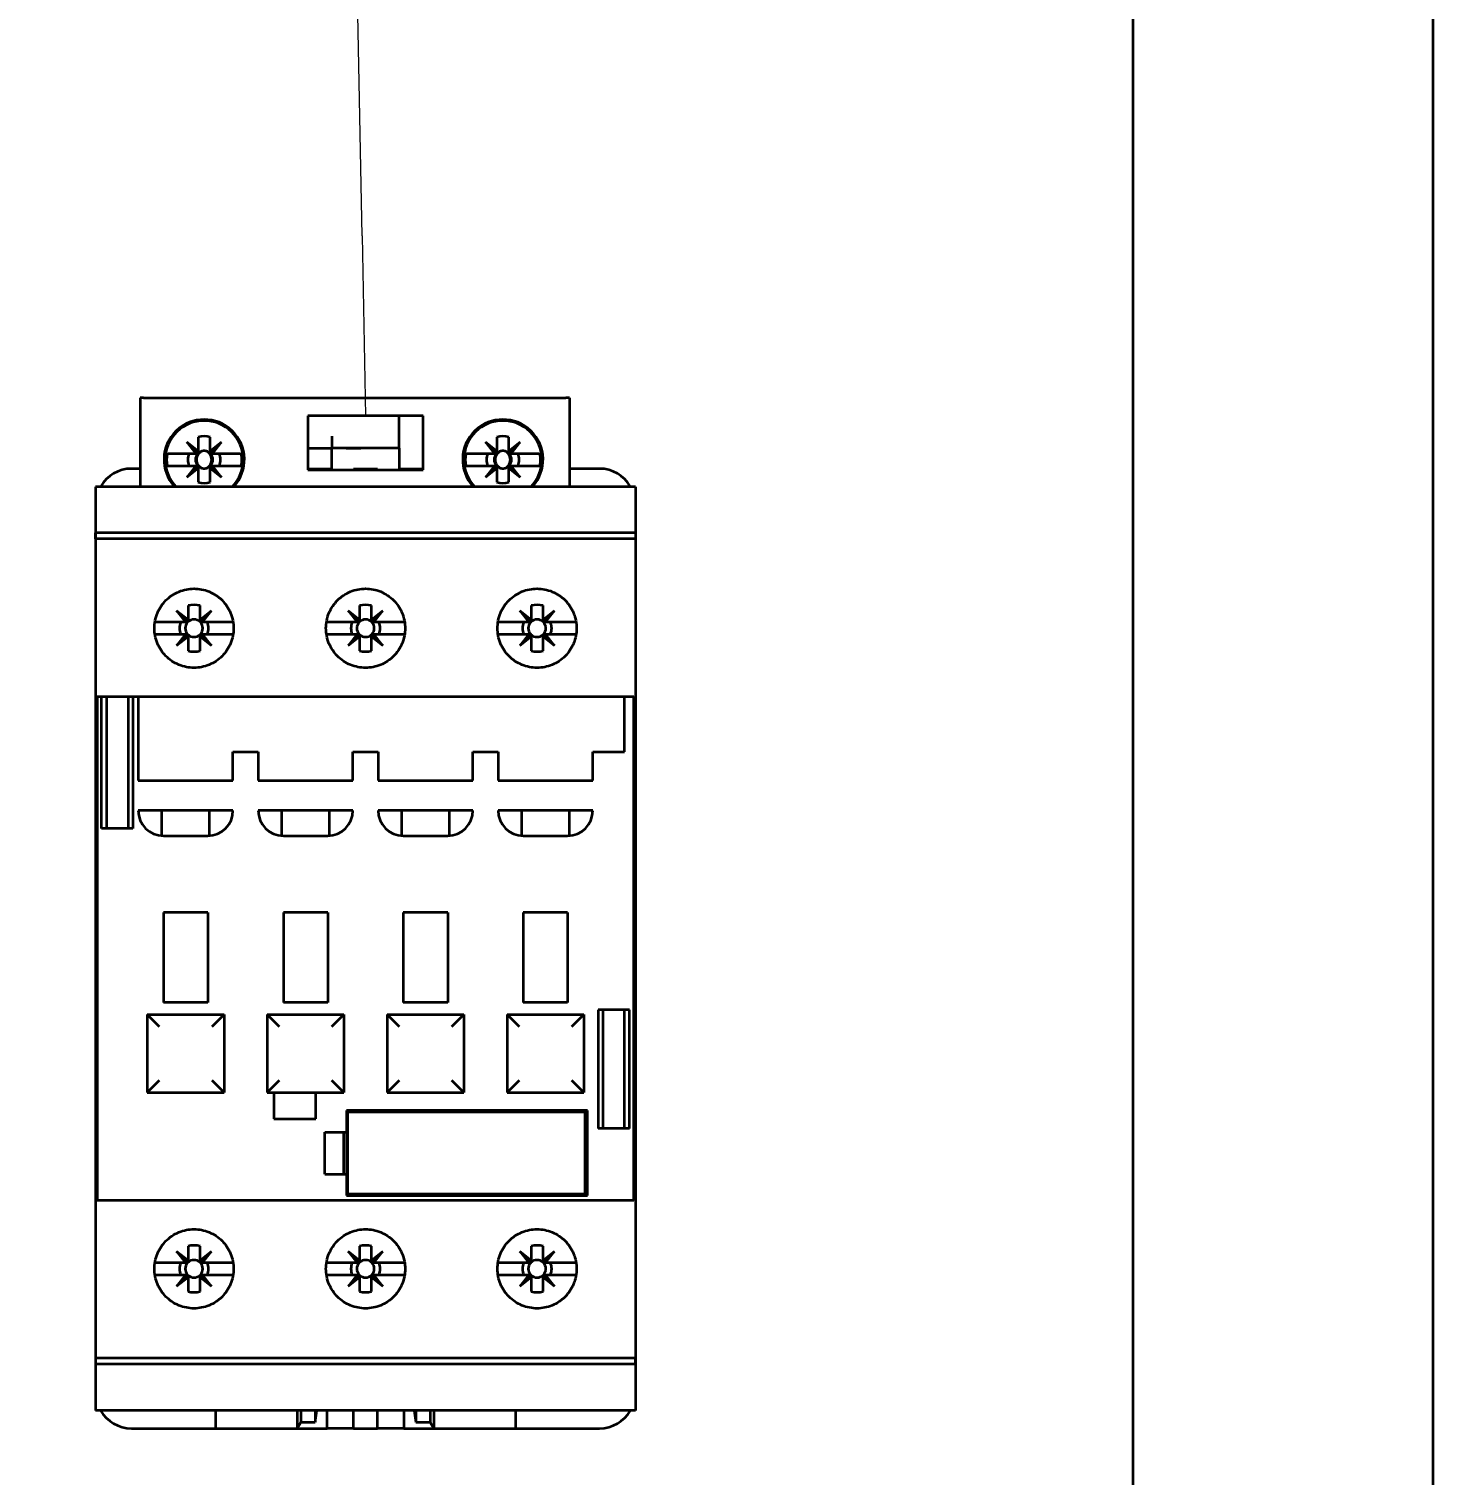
# Model space of a CAD drawing. Header units: millimetres. Extents: x 184 to 2238, y 135 to 1711.
# Drawn here: x 2120.6 to 2237.7, y 859.1 to 979.7 of the extents above; entities that cross this region are included whole.
import ezdxf

# ---------------------------------------------------------------- set-up
doc = ezdxf.new("R2010")
doc.units = ezdxf.units.MM
doc.header["$LTSCALE"] = 6
doc.layers.add('Видимый контур (ГОСТ)', color=7, linetype='Continuous', lineweight=35)
doc.layers.add('Обозначение (ГОСТ)', color=7, linetype='Continuous', lineweight=18)
doc.styles.add('Увеличенный текст (ГОСТ)', font='GOST_Common Italic.ttf')

# ---------------------------------------------------------------- blocks, each defined once
blk = doc.blocks.new('Номера позиций9')
at = {"layer": 'Обозначение (ГОСТ)'}
for q in [(358.091, 150.243), (358.292, 139.746)]:
    blk.add_line((358.244, 142.246), q, dxfattribs=at)
at = {"layer": 'Обозначение (ГОСТ)', "insert": (357.995, 155.243), "char_height": 4, "attachment_point": 5, "style": 'Увеличенный текст (ГОСТ)'}
blk.add_mtext('4KM', dxfattribs=at)

msp = doc.modelspace()

# ---------------------------------------------------------------- linework, layer by layer
at = {"layer": 'Видимый контур (ГОСТ)'}
for p, q in [((2212.695, 800.921), (2212.695, 1280.921)), ((2237.695, 800.921), (2237.695, 1280.921)), ((2130.192, 948.921), (2129.892, 948.921)), ((2129.892, 948.921), (2129.892, 941.521)), ((2130.192, 948.921), (2165.392, 948.921)), ((2165.692, 948.921), (2165.392, 948.921)), ((2165.692, 948.921), (2165.692, 941.521)), ((2143.892, 947.421), (2143.892, 942.921)), ((2153.492, 947.421), (2143.892, 947.421)), ((2151.492, 945.721), (2151.492, 947.421)), ((2153.492, 942.921), (2153.492, 947.421)), ((2134.742, 944.467), (2133.792, 945.221)), ((2134.742, 944.271), (2133.792, 945.221)), ((2133.792, 945.221), (2134.546, 944.271)), ((2134.742, 945.655), (2134.742, 944.467)), ((2135.742, 944.467), (2135.742, 945.655)), ((2135.742, 944.271), (2136.692, 945.221)), ((2136.692, 945.221), (2135.742, 944.467)), ((2135.939, 944.271), (2136.692, 945.221)), ((2145.892, 945.721), (2145.892, 944.721)), ((2151.492, 944.721), (2151.492, 945.721)), ((2159.642, 944.467), (2158.692, 945.221)), ((2159.642, 944.271), (2158.692, 945.221)), ((2158.692, 945.221), (2159.446, 944.271)), ((2159.642, 945.655), (2159.642, 944.467)), ((2160.642, 944.467), (2160.642, 945.655)), ((2160.642, 944.271), (2161.592, 945.221)), ((2161.592, 945.221), (2160.642, 944.467)), ((2160.839, 944.271), (2161.592, 945.221)), ((2132.439, 944.271), (2132.236, 944.271)), ((2134.546, 944.271), (2132.439, 944.271)), ((2134.742, 944.271), (2134.546, 944.271)), ((2134.742, 944.467), (2134.742, 944.271)), ((2135.742, 944.271), (2135.742, 944.467)), ((2135.939, 944.271), (2135.742, 944.271)), ((2138.046, 944.271), (2135.939, 944.271)), ((2138.248, 944.271), (2138.046, 944.271)), ((2143.892, 944.721), (2145.892, 944.721)), ((2145.892, 942.921), (2145.892, 944.721)), ((2151.492, 944.721), (2145.892, 944.721)), ((2151.492, 944.721), (2151.492, 942.921)), ((2157.339, 944.271), (2157.136, 944.271)), ((2159.446, 944.271), (2157.339, 944.271)), ((2159.642, 944.271), (2159.446, 944.271)), ((2159.642, 944.467), (2159.642, 944.271)), ((2160.642, 944.271), (2160.642, 944.467)), ((2160.839, 944.271), (2160.642, 944.271)), ((2162.946, 944.271), (2160.839, 944.271)), ((2163.148, 944.271), (2162.946, 944.271)), ((2129.892, 943.021), (2129.195, 943.021)), ((2132.236, 943.271), (2132.439, 943.271)), ((2132.439, 943.271), (2134.546, 943.271)), ((2134.742, 943.271), (2133.792, 942.321)), ((2134.546, 943.271), (2133.792, 942.321)), ((2133.792, 942.321), (2134.742, 943.074)), ((2134.546, 943.271), (2134.742, 943.271)), ((2134.742, 943.271), (2134.742, 943.074)), ((2134.742, 943.074), (2134.742, 941.886)), ((2135.742, 943.271), (2136.692, 942.321)), ((2135.742, 943.074), (2135.742, 943.271)), ((2135.742, 943.271), (2135.939, 943.271)), ((2135.742, 943.074), (2136.692, 942.321)), ((2135.742, 941.886), (2135.742, 943.074)), ((2136.692, 942.321), (2135.939, 943.271)), ((2135.939, 943.271), (2138.046, 943.271)), ((2138.046, 943.271), (2138.248, 943.271)), ((2143.892, 943.021), (2145.495, 943.021)), ((2143.892, 942.921), (2153.492, 942.921)), ((2145.495, 942.921), (2145.495, 943.021)), ((2145.495, 943.021), (2145.892, 943.021)), ((2147.695, 942.921), (2147.695, 943.021)), ((2147.695, 943.021), (2149.695, 943.021)), ((2149.695, 942.921), (2149.695, 943.021)), ((2151.492, 943.021), (2151.895, 943.021)), ((2151.895, 943.021), (2153.492, 943.021)), ((2151.895, 943.021), (2151.895, 942.921)), ((2157.136, 943.271), (2157.339, 943.271)), ((2157.339, 943.271), (2159.446, 943.271)), ((2159.642, 943.271), (2158.692, 942.321)), ((2159.446, 943.271), (2158.692, 942.321)), ((2158.692, 942.321), (2159.642, 943.074)), ((2159.446, 943.271), (2159.642, 943.271)), ((2159.642, 943.271), (2159.642, 943.074)), ((2159.642, 943.074), (2159.642, 941.886)), ((2160.642, 943.271), (2161.592, 942.321)), ((2160.642, 943.074), (2160.642, 943.271)), ((2160.642, 943.271), (2160.839, 943.271)), ((2160.642, 943.074), (2161.592, 942.321)), ((2160.642, 941.886), (2160.642, 943.074)), ((2161.592, 942.321), (2160.839, 943.271)), ((2160.839, 943.271), (2162.946, 943.271)), ((2162.946, 943.271), (2163.148, 943.271)), ((2168.195, 943.021), (2165.692, 943.021)), ((2126.427, 941.521), (2126.195, 941.521)), ((2126.195, 941.521), (2126.195, 864.521)), ((2170.964, 941.521), (2126.427, 941.521)), ((2171.195, 941.521), (2170.964, 941.521)), ((2171.195, 941.521), (2171.195, 864.521)), ((2126.427, 937.671), (2126.195, 937.671)), ((2126.195, 937.171), (2126.195, 937.671)), ((2126.427, 937.171), (2126.195, 937.171)), ((2170.964, 937.671), (2126.427, 937.671)), ((2170.964, 937.171), (2126.427, 937.171)), ((2171.195, 937.671), (2170.964, 937.671)), ((2171.195, 937.171), (2170.964, 937.171)), ((2171.195, 937.671), (2171.195, 937.171)), ((2133.895, 930.417), (2132.945, 931.171)), ((2133.895, 930.221), (2132.945, 931.171)), ((2132.945, 931.171), (2133.699, 930.221)), ((2133.895, 931.605), (2133.895, 930.417)), ((2134.895, 930.417), (2134.895, 931.605)), ((2134.895, 930.221), (2135.845, 931.171)), ((2135.845, 931.171), (2134.895, 930.417)), ((2135.092, 930.221), (2135.845, 931.171)), ((2148.195, 930.417), (2147.245, 931.171)), ((2148.195, 930.221), (2147.245, 931.171)), ((2147.245, 931.171), (2147.999, 930.221)), ((2148.195, 931.605), (2148.195, 930.417)), ((2149.195, 930.417), (2149.195, 931.605)), ((2149.195, 930.221), (2150.145, 931.171)), ((2150.145, 931.171), (2149.195, 930.417)), ((2149.392, 930.221), (2150.145, 931.171)), ((2162.495, 930.417), (2161.545, 931.171)), ((2162.495, 930.221), (2161.545, 931.171)), ((2161.545, 931.171), (2162.299, 930.221)), ((2162.495, 931.605), (2162.495, 930.417)), ((2163.495, 930.417), (2163.495, 931.605)), ((2163.495, 930.221), (2164.445, 931.171)), ((2164.445, 931.171), (2163.495, 930.417)), ((2163.692, 930.221), (2164.445, 931.171)), ((2131.133, 930.221), (2131.217, 930.221)), ((2131.52, 930.221), (2131.217, 930.221)), ((2133.699, 930.221), (2131.52, 930.221)), ((2133.895, 930.221), (2133.699, 930.221)), ((2133.895, 930.417), (2133.895, 930.221)), ((2134.895, 930.221), (2134.895, 930.417)), ((2135.092, 930.221), (2134.895, 930.221)), ((2137.271, 930.221), (2135.092, 930.221)), ((2137.574, 930.221), (2137.271, 930.221)), ((2137.574, 930.221), (2137.657, 930.221)), ((2145.433, 930.221), (2145.517, 930.221)), ((2145.82, 930.221), (2145.517, 930.221)), ((2147.999, 930.221), (2145.82, 930.221)), ((2148.195, 930.221), (2147.999, 930.221)), ((2148.195, 930.417), (2148.195, 930.221)), ((2149.195, 930.221), (2149.195, 930.417)), ((2149.392, 930.221), (2149.195, 930.221)), ((2151.571, 930.221), (2149.392, 930.221)), ((2151.874, 930.221), (2151.571, 930.221)), ((2151.874, 930.221), (2151.957, 930.221)), ((2159.733, 930.221), (2159.817, 930.221)), ((2160.12, 930.221), (2159.817, 930.221)), ((2162.299, 930.221), (2160.12, 930.221)), ((2162.495, 930.221), (2162.299, 930.221)), ((2162.495, 930.417), (2162.495, 930.221)), ((2163.495, 930.221), (2163.495, 930.417)), ((2163.692, 930.221), (2163.495, 930.221)), ((2165.871, 930.221), (2163.692, 930.221)), ((2166.174, 930.221), (2165.871, 930.221)), ((2166.174, 930.221), (2166.257, 930.221)), ((2131.217, 929.221), (2131.133, 929.221)), ((2131.217, 929.221), (2131.52, 929.221)), ((2131.52, 929.221), (2133.699, 929.221)), ((2133.895, 929.221), (2132.945, 928.271)), ((2133.699, 929.221), (2132.945, 928.271)), ((2132.945, 928.271), (2133.895, 929.024)), ((2133.699, 929.221), (2133.895, 929.221)), ((2133.895, 929.221), (2133.895, 929.024)), ((2133.895, 929.024), (2133.895, 927.836)), ((2134.895, 929.221), (2135.092, 929.221)), ((2134.895, 929.024), (2134.895, 929.221)), ((2134.895, 929.221), (2135.845, 928.271)), ((2134.895, 927.836), (2134.895, 929.024)), ((2134.895, 929.024), (2135.845, 928.271)), ((2135.092, 929.221), (2137.271, 929.221)), ((2135.845, 928.271), (2135.092, 929.221)), ((2137.271, 929.221), (2137.574, 929.221)), ((2137.657, 929.221), (2137.574, 929.221)), ((2145.517, 929.221), (2145.433, 929.221)), ((2145.517, 929.221), (2145.82, 929.221)), ((2145.82, 929.221), (2147.999, 929.221)), ((2148.195, 929.221), (2147.245, 928.271)), ((2147.999, 929.221), (2147.245, 928.271)), ((2147.245, 928.271), (2148.195, 929.024)), ((2147.999, 929.221), (2148.195, 929.221)), ((2148.195, 929.221), (2148.195, 929.024)), ((2148.195, 929.024), (2148.195, 927.836)), ((2149.195, 929.221), (2149.392, 929.221)), ((2149.195, 929.024), (2149.195, 929.221)), ((2149.195, 929.221), (2150.145, 928.271)), ((2149.195, 927.836), (2149.195, 929.024)), ((2149.195, 929.024), (2150.145, 928.271)), ((2149.392, 929.221), (2151.571, 929.221)), ((2150.145, 928.271), (2149.392, 929.221)), ((2151.571, 929.221), (2151.874, 929.221)), ((2151.957, 929.221), (2151.874, 929.221)), ((2159.817, 929.221), (2159.733, 929.221)), ((2159.817, 929.221), (2160.12, 929.221)), ((2160.12, 929.221), (2162.299, 929.221)), ((2162.495, 929.221), (2161.545, 928.271)), ((2162.299, 929.221), (2161.545, 928.271)), ((2161.545, 928.271), (2162.495, 929.024)), ((2162.299, 929.221), (2162.495, 929.221)), ((2162.495, 929.221), (2162.495, 929.024)), ((2162.495, 929.024), (2162.495, 927.836)), ((2163.495, 929.221), (2163.692, 929.221)), ((2163.495, 929.024), (2163.495, 929.221)), ((2163.495, 929.221), (2164.445, 928.271)), ((2163.495, 927.836), (2163.495, 929.024)), ((2163.495, 929.024), (2164.445, 928.271)), ((2163.692, 929.221), (2165.871, 929.221)), ((2164.445, 928.271), (2163.692, 929.221)), ((2165.871, 929.221), (2166.174, 929.221)), ((2166.257, 929.221), (2166.174, 929.221)), ((2126.316, 924.021), (2126.427, 924.021)), ((2126.316, 924.021), (2126.316, 882.021)), ((2126.427, 924.021), (2170.964, 924.021)), ((2126.695, 913.021), (2126.695, 924.021)), ((2127.095, 924.021), (2127.095, 913.021)), ((2128.895, 924.021), (2128.895, 913.021)), ((2129.296, 924.021), (2129.296, 913.021)), ((2129.745, 924.021), (2129.745, 917.021)), ((2170.295, 919.421), (2170.295, 924.021)), ((2170.964, 924.021), (2171.074, 924.021)), ((2171.074, 882.021), (2171.074, 924.021)), ((2137.645, 919.421), (2139.745, 919.421)), ((2137.645, 917.021), (2137.645, 919.421)), ((2139.745, 919.421), (2139.745, 917.021)), ((2147.645, 919.421), (2149.745, 919.421)), ((2147.645, 917.021), (2147.645, 919.421)), ((2149.745, 919.421), (2149.745, 917.021)), ((2157.645, 919.421), (2159.745, 919.421)), ((2157.645, 917.021), (2157.645, 919.421)), ((2159.745, 919.421), (2159.745, 917.021)), ((2167.645, 919.421), (2170.295, 919.421)), ((2167.645, 917.021), (2167.645, 919.421)), ((2129.745, 917.021), (2137.645, 917.021)), ((2139.745, 917.021), (2147.645, 917.021)), ((2149.745, 917.021), (2157.645, 917.021)), ((2159.745, 917.021), (2167.645, 917.021)), ((2137.645, 914.521), (2129.745, 914.521)), ((2131.695, 914.521), (2131.695, 912.426)), ((2135.695, 912.426), (2135.695, 914.521)), ((2147.645, 914.521), (2139.745, 914.521)), ((2141.695, 914.521), (2141.695, 912.426)), ((2145.695, 912.426), (2145.695, 914.521)), ((2157.645, 914.521), (2149.745, 914.521)), ((2151.695, 914.521), (2151.695, 912.426)), ((2155.695, 912.426), (2155.695, 914.521)), ((2167.645, 914.521), (2159.745, 914.521)), ((2161.695, 914.521), (2161.695, 912.426)), ((2165.695, 912.426), (2165.695, 914.521)), ((2129.296, 913.021), (2126.695, 913.021)), ((2131.845, 912.421), (2135.545, 912.421)), ((2141.845, 912.421), (2145.545, 912.421)), ((2151.845, 912.421), (2155.545, 912.421)), ((2161.845, 912.421), (2165.545, 912.421)), ((2135.545, 906.021), (2131.845, 906.021)), ((2131.845, 906.021), (2131.845, 898.521)), ((2135.545, 906.021), (2135.545, 898.521)), ((2145.545, 906.021), (2141.845, 906.021)), ((2141.845, 906.021), (2141.845, 898.521)), ((2145.545, 906.021), (2145.545, 898.521)), ((2155.545, 906.021), (2151.845, 906.021)), ((2151.845, 906.021), (2151.845, 898.521)), ((2155.545, 906.021), (2155.545, 898.521)), ((2165.545, 906.021), (2161.845, 906.021)), ((2161.845, 906.021), (2161.845, 898.521)), ((2165.545, 906.021), (2165.545, 898.521)), ((2135.545, 898.521), (2131.845, 898.521)), ((2145.545, 898.521), (2141.845, 898.521)), ((2155.545, 898.521), (2151.845, 898.521)), ((2165.545, 898.521), (2161.845, 898.521)), ((2130.495, 897.521), (2136.895, 897.521)), ((2130.495, 897.521), (2131.495, 896.521)), ((2130.495, 897.521), (2130.495, 891.021)), ((2135.895, 896.521), (2136.895, 897.521)), ((2136.895, 897.521), (2136.895, 891.021)), ((2140.495, 897.521), (2141.495, 896.521)), ((2140.495, 897.521), (2140.495, 891.021)), ((2140.495, 897.521), (2146.895, 897.521)), ((2145.895, 896.521), (2146.895, 897.521)), ((2146.895, 897.521), (2146.895, 891.021)), ((2150.495, 897.521), (2151.495, 896.521)), ((2150.495, 897.521), (2150.495, 891.021)), ((2150.495, 897.521), (2156.895, 897.521)), ((2155.895, 896.521), (2156.895, 897.521)), ((2156.895, 897.521), (2156.895, 891.021)), ((2160.495, 897.521), (2161.495, 896.521)), ((2160.495, 897.521), (2160.495, 891.021)), ((2160.495, 897.521), (2166.895, 897.521)), ((2165.895, 896.521), (2166.895, 897.521)), ((2166.895, 897.521), (2166.895, 891.021)), ((2168.095, 897.921), (2168.095, 888.021)), ((2170.696, 897.921), (2168.095, 897.921)), ((2168.495, 888.021), (2168.495, 897.921)), ((2170.295, 888.021), (2170.295, 897.921)), ((2170.696, 888.021), (2170.696, 897.921)), ((2131.495, 892.021), (2130.495, 891.021)), ((2130.495, 891.021), (2136.895, 891.021)), ((2136.895, 891.021), (2135.895, 892.021)), ((2141.495, 892.021), (2140.495, 891.021)), ((2140.495, 891.021), (2146.895, 891.021)), ((2141.045, 891.021), (2141.045, 888.821)), ((2144.545, 888.821), (2144.545, 891.021)), ((2146.895, 891.021), (2145.895, 892.021)), ((2151.495, 892.021), (2150.495, 891.021)), ((2150.495, 891.021), (2156.895, 891.021)), ((2156.895, 891.021), (2155.895, 892.021)), ((2161.495, 892.021), (2160.495, 891.021)), ((2160.495, 891.021), (2166.895, 891.021)), ((2166.895, 891.021), (2165.895, 892.021)), ((2141.045, 888.821), (2144.545, 888.821)), ((2147.095, 889.521), (2147.095, 887.721)), ((2167.195, 889.521), (2147.095, 889.521)), ((2147.145, 889.421), (2147.095, 889.371)), ((2147.195, 889.471), (2147.145, 889.421)), ((2147.195, 889.371), (2147.145, 889.421)), ((2166.995, 889.471), (2147.195, 889.471)), ((2166.995, 889.371), (2147.195, 889.371)), ((2147.195, 889.371), (2147.195, 882.571)), ((2167.045, 889.421), (2166.995, 889.471)), ((2166.995, 889.371), (2167.045, 889.421)), ((2166.995, 882.571), (2166.995, 889.371)), ((2167.095, 889.371), (2167.045, 889.421)), ((2167.095, 882.571), (2167.095, 889.371)), ((2167.195, 882.421), (2167.195, 889.521)), ((2145.295, 884.221), (2145.295, 887.721)), ((2145.295, 887.721), (2147.095, 887.721)), ((2146.895, 884.221), (2146.895, 887.721)), ((2147.095, 887.721), (2147.095, 884.221)), ((2170.696, 888.021), (2168.095, 888.021)), ((2145.295, 884.221), (2147.095, 884.221)), ((2147.095, 884.221), (2147.095, 882.421)), ((2147.095, 882.571), (2147.145, 882.521)), ((2147.195, 882.571), (2147.145, 882.521)), ((2147.145, 882.521), (2147.195, 882.471)), ((2147.195, 882.571), (2166.995, 882.571)), ((2147.195, 882.471), (2166.995, 882.471)), ((2166.995, 882.571), (2167.045, 882.521)), ((2166.995, 882.471), (2167.045, 882.521)), ((2167.045, 882.521), (2167.095, 882.571)), ((2126.427, 882.021), (2126.316, 882.021)), ((2170.964, 882.021), (2126.427, 882.021)), ((2147.095, 882.421), (2167.195, 882.421)), ((2171.074, 882.021), (2170.964, 882.021)), ((2133.895, 877.017), (2132.945, 877.771)), ((2133.895, 876.821), (2132.945, 877.771)), ((2132.945, 877.771), (2133.699, 876.821)), ((2133.895, 878.205), (2133.895, 877.017)), ((2134.895, 877.017), (2134.895, 878.205)), ((2134.895, 876.821), (2135.845, 877.771)), ((2135.845, 877.771), (2134.895, 877.017)), ((2135.092, 876.821), (2135.845, 877.771)), ((2148.195, 877.017), (2147.245, 877.771)), ((2148.195, 876.821), (2147.245, 877.771)), ((2147.245, 877.771), (2147.999, 876.821)), ((2148.195, 878.205), (2148.195, 877.017)), ((2149.195, 877.017), (2149.195, 878.205)), ((2149.195, 876.821), (2150.145, 877.771)), ((2150.145, 877.771), (2149.195, 877.017)), ((2149.392, 876.821), (2150.145, 877.771)), ((2162.495, 877.017), (2161.545, 877.771)), ((2162.495, 876.821), (2161.545, 877.771)), ((2161.545, 877.771), (2162.299, 876.821)), ((2162.495, 878.205), (2162.495, 877.017)), ((2163.495, 877.017), (2163.495, 878.205)), ((2163.495, 876.821), (2164.445, 877.771)), ((2164.445, 877.771), (2163.495, 877.017)), ((2163.692, 876.821), (2164.445, 877.771)), ((2131.133, 876.821), (2131.217, 876.821)), ((2131.52, 876.821), (2131.217, 876.821)), ((2133.699, 876.821), (2131.52, 876.821)), ((2133.895, 876.821), (2133.699, 876.821)), ((2133.895, 877.017), (2133.895, 876.821)), ((2134.895, 876.821), (2134.895, 877.017)), ((2135.092, 876.821), (2134.895, 876.821)), ((2137.271, 876.821), (2135.092, 876.821)), ((2137.574, 876.821), (2137.271, 876.821)), ((2137.574, 876.821), (2137.657, 876.821)), ((2145.433, 876.821), (2145.517, 876.821)), ((2145.82, 876.821), (2145.517, 876.821)), ((2147.999, 876.821), (2145.82, 876.821)), ((2148.195, 876.821), (2147.999, 876.821)), ((2148.195, 877.017), (2148.195, 876.821)), ((2149.195, 876.821), (2149.195, 877.017)), ((2149.392, 876.821), (2149.195, 876.821)), ((2151.571, 876.821), (2149.392, 876.821)), ((2151.874, 876.821), (2151.571, 876.821)), ((2151.874, 876.821), (2151.957, 876.821)), ((2159.733, 876.821), (2159.817, 876.821)), ((2160.12, 876.821), (2159.817, 876.821)), ((2162.299, 876.821), (2160.12, 876.821)), ((2162.495, 876.821), (2162.299, 876.821)), ((2162.495, 877.017), (2162.495, 876.821)), ((2163.495, 876.821), (2163.495, 877.017)), ((2163.692, 876.821), (2163.495, 876.821)), ((2165.871, 876.821), (2163.692, 876.821)), ((2166.174, 876.821), (2165.871, 876.821)), ((2166.174, 876.821), (2166.257, 876.821)), ((2131.217, 875.821), (2131.133, 875.821)), ((2131.217, 875.821), (2131.52, 875.821)), ((2131.52, 875.821), (2133.699, 875.821)), ((2133.895, 875.821), (2132.945, 874.871)), ((2133.699, 875.821), (2132.945, 874.871)), ((2132.945, 874.871), (2133.895, 875.624)), ((2133.699, 875.821), (2133.895, 875.821)), ((2133.895, 875.821), (2133.895, 875.624)), ((2133.895, 875.624), (2133.895, 874.436)), ((2134.895, 875.821), (2135.092, 875.821)), ((2134.895, 875.624), (2134.895, 875.821)), ((2134.895, 875.821), (2135.845, 874.871)), ((2134.895, 874.436), (2134.895, 875.624)), ((2134.895, 875.624), (2135.845, 874.871)), ((2135.092, 875.821), (2137.271, 875.821)), ((2135.845, 874.871), (2135.092, 875.821)), ((2137.271, 875.821), (2137.574, 875.821)), ((2137.657, 875.821), (2137.574, 875.821)), ((2145.517, 875.821), (2145.433, 875.821)), ((2145.517, 875.821), (2145.82, 875.821)), ((2145.82, 875.821), (2147.999, 875.821)), ((2148.195, 875.821), (2147.245, 874.871)), ((2147.999, 875.821), (2147.245, 874.871)), ((2147.245, 874.871), (2148.195, 875.624)), ((2147.999, 875.821), (2148.195, 875.821)), ((2148.195, 875.821), (2148.195, 875.624)), ((2148.195, 875.624), (2148.195, 874.436)), ((2149.195, 875.821), (2149.392, 875.821)), ((2149.195, 875.624), (2149.195, 875.821)), ((2149.195, 875.821), (2150.145, 874.871)), ((2149.195, 874.436), (2149.195, 875.624)), ((2149.195, 875.624), (2150.145, 874.871)), ((2149.392, 875.821), (2151.571, 875.821)), ((2150.145, 874.871), (2149.392, 875.821)), ((2151.571, 875.821), (2151.874, 875.821)), ((2151.957, 875.821), (2151.874, 875.821)), ((2159.817, 875.821), (2159.733, 875.821)), ((2159.817, 875.821), (2160.12, 875.821)), ((2160.12, 875.821), (2162.299, 875.821)), ((2162.495, 875.821), (2161.545, 874.871)), ((2162.299, 875.821), (2161.545, 874.871)), ((2161.545, 874.871), (2162.495, 875.624)), ((2162.299, 875.821), (2162.495, 875.821)), ((2162.495, 875.821), (2162.495, 875.624)), ((2162.495, 875.624), (2162.495, 874.436)), ((2163.495, 875.821), (2163.692, 875.821)), ((2163.495, 875.624), (2163.495, 875.821)), ((2163.495, 875.821), (2164.445, 874.871)), ((2163.495, 874.436), (2163.495, 875.624)), ((2163.495, 875.624), (2164.445, 874.871)), ((2163.692, 875.821), (2165.871, 875.821)), ((2164.445, 874.871), (2163.692, 875.821)), ((2165.871, 875.821), (2166.174, 875.821)), ((2166.257, 875.821), (2166.174, 875.821)), ((2126.427, 868.871), (2126.195, 868.871)), ((2126.195, 868.871), (2126.195, 868.371)), ((2126.427, 868.371), (2126.195, 868.371)), ((2170.964, 868.871), (2126.427, 868.871)), ((2170.964, 868.371), (2126.427, 868.371)), ((2171.195, 868.871), (2170.964, 868.871)), ((2171.195, 868.371), (2170.964, 868.371)), ((2171.195, 868.371), (2171.195, 868.871)), ((2126.427, 864.521), (2126.195, 864.521)), ((2170.964, 864.521), (2126.427, 864.521)), ((2136.195, 864.521), (2136.195, 863.021)), ((2142.995, 864.521), (2142.995, 863.021)), ((2143.295, 864.521), (2143.295, 863.54)), ((2144.495, 864.521), (2144.495, 863.54)), ((2144.495, 863.54), (2144.647, 864.521)), ((2145.495, 863.021), (2145.495, 864.521)), ((2147.695, 863.021), (2147.695, 864.521)), ((2149.695, 863.021), (2149.695, 864.521)), ((2151.895, 864.521), (2151.895, 863.021)), ((2152.744, 864.521), (2152.895, 863.54)), ((2152.895, 864.521), (2152.895, 863.54)), ((2154.095, 864.521), (2154.095, 863.54)), ((2154.395, 864.521), (2154.395, 863.021)), ((2161.195, 864.521), (2161.195, 863.021)), ((2171.195, 864.521), (2170.964, 864.521)), ((2142.995, 863.021), (2143.295, 863.54)), ((2143.295, 863.54), (2144.495, 863.54)), ((2152.895, 863.54), (2154.095, 863.54)), ((2154.095, 863.54), (2154.395, 863.021)), ((2129.195, 863.021), (2136.195, 863.021)), ((2136.195, 863.021), (2142.995, 863.021)), ((2142.995, 863.021), (2145.495, 863.021)), ((2147.695, 863.021), (2145.495, 863.021)), ((2147.695, 863.021), (2149.695, 863.021)), ((2151.895, 863.021), (2149.695, 863.021)), ((2151.895, 863.021), (2154.395, 863.021)), ((2154.395, 863.021), (2161.195, 863.021)), ((2161.195, 863.021), (2168.195, 863.021))]:
    msp.add_line(p, q, dxfattribs=at)
for centre, radius, start, end in [((2135.242, 943.771), 3.35, 317.80609, 222.19391), ((2135.242, 943.771), 3.25, 316.18694, 223.81306), ((2160.142, 943.771), 3.35, 317.80609, 222.19391), ((2160.142, 943.771), 3.25, 316.18694, 223.81306), ((2135.242, 943.771), 1.95, 75.14283, 104.85717), ((2160.142, 943.771), 1.95, 75.14283, 104.85717), ((2135.242, 943.771), 3.136, 170.82646, 189.17354), ((2135.242, 943.771), 1.365, 158.50776, 201.49224), ((2135.242, 943.771), 0.723, 136.25347, 223.74653), ((2135.242, 943.771), 0.723, 113.69389, 133.74653), ((2135.242, 943.771), 0.723, 46.25347, 66.30611), ((2135.242, 943.771), 0.723, 316.25347, 43.74653), ((2135.242, 943.771), 1.365, 338.50776, 21.49224), ((2135.242, 943.771), 3.136, 350.82646, 9.17354), ((2160.142, 943.771), 3.136, 170.82646, 189.17354), ((2160.142, 943.771), 1.365, 158.50776, 201.49224), ((2160.142, 943.771), 0.723, 136.25347, 223.74653), ((2160.142, 943.771), 0.723, 113.69389, 133.74653), ((2160.142, 943.771), 0.723, 46.25347, 66.30611), ((2160.142, 943.771), 0.723, 316.25347, 43.74653), ((2160.142, 943.771), 1.365, 338.50776, 21.49224), ((2160.142, 943.771), 3.136, 350.82646, 9.17354), ((2129.195, 940.021), 3, 90, 150), ((2135.242, 943.771), 0.723, 226.25347, 246.30611), ((2135.242, 943.771), 0.723, 293.69389, 313.74653), ((2160.142, 943.771), 0.723, 226.25347, 246.30611), ((2160.142, 943.771), 0.723, 293.69389, 313.74653), ((2168.195, 940.021), 3, 30, 90), ((2135.242, 943.771), 1.95, 255.14283, 284.85717), ((2160.142, 943.771), 1.95, 255.14283, 284.85717), ((2134.395, 929.721), 1.95, 75.14283, 104.85717), ((2148.695, 929.721), 1.95, 75.14283, 104.85717), ((2162.995, 929.721), 1.95, 75.14283, 104.85717), ((2134.395, 929.721), 1.218, 155.77168, 204.22832), ((2134.395, 929.721), 0.731, 136.81904, 223.18096), ((2134.395, 929.721), 0.731, 46.81904, 133.18096), ((2134.395, 929.721), 0.731, 316.81904, 43.18096), ((2134.395, 929.721), 1.218, 335.77168, 24.22832), ((2148.695, 929.721), 1.218, 155.77168, 204.22832), ((2148.695, 929.721), 0.731, 136.81904, 223.18096), ((2148.695, 929.721), 0.731, 46.81904, 133.18096), ((2148.695, 929.721), 0.731, 316.81904, 43.18096), ((2148.695, 929.721), 1.218, 335.77168, 24.22832), ((2162.995, 929.721), 1.218, 155.77168, 204.22832), ((2162.995, 929.721), 0.731, 136.81904, 223.18096), ((2162.995, 929.721), 0.731, 46.81904, 133.18096), ((2162.995, 929.721), 0.731, 316.81904, 43.18096), ((2162.995, 929.721), 1.218, 335.77168, 24.22832), ((2134.395, 929.721), 0.731, 226.81904, 313.18096), ((2148.695, 929.721), 0.731, 226.81904, 313.18096), ((2162.995, 929.721), 0.731, 226.81904, 313.18096), ((2134.395, 929.721), 1.95, 255.14283, 284.85717), ((2148.695, 929.721), 1.95, 255.14283, 284.85717), ((2162.995, 929.721), 1.95, 255.14283, 284.85717), ((2131.845, 914.521), 2.1, 180, 270), ((2135.545, 914.521), 2.1, 270, 0), ((2141.845, 914.521), 2.1, 180, 270), ((2145.545, 914.521), 2.1, 270, 0), ((2151.845, 914.521), 2.1, 180, 270), ((2155.545, 914.521), 2.1, 270, 0), ((2161.845, 914.521), 2.1, 180, 270), ((2165.545, 914.521), 2.1, 270, 0), ((2134.395, 876.321), 1.95, 75.14283, 104.85717), ((2148.695, 876.321), 1.95, 75.14283, 104.85717), ((2162.995, 876.321), 1.95, 75.14283, 104.85717), ((2134.395, 876.321), 1.218, 155.77168, 204.22832), ((2134.395, 876.321), 0.731, 136.81904, 223.18096), ((2134.395, 876.321), 0.731, 46.81904, 133.18096), ((2134.395, 876.321), 0.731, 316.81904, 43.18096), ((2134.395, 876.321), 1.218, 335.77168, 24.22832), ((2148.695, 876.321), 1.218, 155.77168, 204.22832), ((2148.695, 876.321), 0.731, 136.81904, 223.18096), ((2148.695, 876.321), 0.731, 46.81904, 133.18096), ((2148.695, 876.321), 0.731, 316.81904, 43.18096), ((2148.695, 876.321), 1.218, 335.77168, 24.22832), ((2162.995, 876.321), 1.218, 155.77168, 204.22832), ((2162.995, 876.321), 0.731, 136.81904, 223.18096), ((2162.995, 876.321), 0.731, 46.81904, 133.18096), ((2162.995, 876.321), 0.731, 316.81904, 43.18096), ((2162.995, 876.321), 1.218, 335.77168, 24.22832), ((2134.395, 876.321), 0.731, 226.81904, 313.18096), ((2148.695, 876.321), 0.731, 226.81904, 313.18096), ((2162.995, 876.321), 0.731, 226.81904, 313.18096), ((2134.395, 876.321), 1.95, 255.14283, 284.85717), ((2148.695, 876.321), 1.95, 255.14283, 284.85717), ((2162.995, 876.321), 1.95, 255.14283, 284.85717), ((2129.195, 866.021), 3, 210, 270), ((2168.195, 866.021), 3, 270, 330)]:
    msp.add_arc(centre, radius, start, end, dxfattribs=at)
for points, weights in [([(2132.146, 944.271), (2132.192, 944.271), (2132.236, 944.271)], [1.00101087624, 1.00101553603, 1.00080718709]), ([(2138.248, 944.271), (2138.293, 944.271), (2138.338, 944.271)], [1.00080727101, 1.00101560664, 1.00101093353]), ([(2157.046, 944.271), (2157.092, 944.271), (2157.136, 944.271)], [1.00101087626, 1.00101553605, 1.0008071871]), ([(2163.148, 944.271), (2163.193, 944.271), (2163.238, 944.271)], [1.00080727101, 1.00101560664, 1.00101093353]), ([(2132.236, 943.271), (2132.192, 943.271), (2132.146, 943.271)], [1.00080730621, 1.00101563632, 1.00101095766]), ([(2138.338, 943.271), (2138.293, 943.271), (2138.248, 943.271)], [1.00101093116, 1.00101560367, 1.00080726742]), ([(2157.136, 943.271), (2157.092, 943.271), (2157.046, 943.271)], [1.00080730622, 1.00101563633, 1.00101095766]), ([(2163.238, 943.271), (2163.193, 943.271), (2163.148, 943.271)], [1.00101093116, 1.00101560367, 1.00080726742])]:
    msp.add_rational_spline(points, weights, degree=2, dxfattribs=at)
for points, knots in [([(2134.952, 943.109), (2134.884, 943.152), (2134.824, 943.21), (2134.727, 943.34), (2134.685, 943.421), (2134.63, 943.594), (2134.617, 943.686), (2134.617, 943.855), (2134.63, 943.947), (2134.685, 944.12), (2134.727, 944.202), (2134.824, 944.331), (2134.884, 944.389), (2134.952, 944.433)], [0.13401182, 0.13401182, 0.13401182, 0.13401182, 0.15728492, 0.15728492, 0.18271869, 0.18271869, 0.20815246, 0.20815246, 0.23358622, 0.23358622, 0.25901999, 0.25901999, 0.28229309, 0.28229309, 0.28229309, 0.28229309]), ([(2135.533, 944.433), (2135.527, 944.436), (2135.52, 944.439), (2135.428, 944.481), (2135.332, 944.501), (2135.152, 944.501), (2135.057, 944.481), (2134.964, 944.439), (2134.958, 944.436), (2134.952, 944.433)], [-0.351339564, -0.351339564, -0.351339564, -0.351339564, -0.349369217, -0.349369217, -0.322332529, -0.322332529, -0.295295841, -0.295295841, -0.293325493, -0.293325493, -0.293325493, -0.293325493]), ([(2135.533, 943.109), (2135.601, 943.152), (2135.661, 943.21), (2135.758, 943.34), (2135.8, 943.421), (2135.855, 943.594), (2135.868, 943.686), (2135.868, 943.771), (2135.868, 943.855), (2135.855, 943.947), (2135.8, 944.12), (2135.758, 944.202), (2135.661, 944.331), (2135.601, 944.389), (2135.533, 944.433)], [-0.07414063, -0.07414063, -0.07414063, -0.07414063, -0.05086754, -0.05086754, -0.02543377, -0.02543377, 0, 0, 0, 0.02543377, 0.02543377, 0.05086754, 0.05086754, 0.07414063, 0.07414063, 0.07414063, 0.07414063]), ([(2147.072, 944.721), (2147.129, 944.721), (2147.196, 944.721), (2147.389, 944.721), (2147.552, 944.721), (2147.688, 944.721), (2147.824, 944.721), (2147.987, 944.721), (2148.179, 944.721), (2148.247, 944.721), (2148.304, 944.721)], [1.68146216, 1.68146216, 1.68146216, 1.68146216, 1.69838153, 1.69838153, 1.73917525, 1.73917525, 1.73917525, 1.77996897, 1.77996897, 1.79688834, 1.79688834, 1.79688834, 1.79688834]), ([(2159.852, 943.109), (2159.784, 943.152), (2159.724, 943.21), (2159.627, 943.34), (2159.585, 943.421), (2159.53, 943.594), (2159.517, 943.686), (2159.517, 943.855), (2159.53, 943.947), (2159.585, 944.12), (2159.627, 944.202), (2159.724, 944.331), (2159.784, 944.389), (2159.852, 944.433)], [0.13401182, 0.13401182, 0.13401182, 0.13401182, 0.15728492, 0.15728492, 0.18271869, 0.18271869, 0.20815246, 0.20815246, 0.23358622, 0.23358622, 0.25901999, 0.25901999, 0.28229309, 0.28229309, 0.28229309, 0.28229309]), ([(2160.433, 944.433), (2160.427, 944.436), (2160.42, 944.439), (2160.328, 944.481), (2160.232, 944.501), (2160.052, 944.501), (2159.957, 944.481), (2159.864, 944.439), (2159.858, 944.436), (2159.852, 944.433)], [-0.351339564, -0.351339564, -0.351339564, -0.351339564, -0.349369217, -0.349369217, -0.322332529, -0.322332529, -0.295295841, -0.295295841, -0.293325493, -0.293325493, -0.293325493, -0.293325493]), ([(2160.433, 943.109), (2160.501, 943.152), (2160.561, 943.21), (2160.658, 943.34), (2160.7, 943.421), (2160.755, 943.594), (2160.768, 943.686), (2160.768, 943.771), (2160.768, 943.855), (2160.755, 943.947), (2160.7, 944.12), (2160.658, 944.202), (2160.561, 944.331), (2160.501, 944.389), (2160.433, 944.433)], [-0.07414063, -0.07414063, -0.07414063, -0.07414063, -0.05086754, -0.05086754, -0.02543377, -0.02543377, 0, 0, 0, 0.02543377, 0.02543377, 0.05086754, 0.05086754, 0.07414063, 0.07414063, 0.07414063, 0.07414063]), ([(2134.952, 943.109), (2134.958, 943.105), (2134.964, 943.103), (2135.057, 943.06), (2135.152, 943.041), (2135.332, 943.041), (2135.428, 943.06), (2135.52, 943.103), (2135.527, 943.105), (2135.533, 943.109)], [-0.136451212, -0.136451212, -0.136451212, -0.136451212, -0.134480864, -0.134480864, -0.107444176, -0.107444176, -0.080407488, -0.080407488, -0.078437141, -0.078437141, -0.078437141, -0.078437141]), ([(2159.852, 943.109), (2159.858, 943.105), (2159.864, 943.103), (2159.957, 943.06), (2160.052, 943.041), (2160.232, 943.041), (2160.328, 943.06), (2160.42, 943.103), (2160.427, 943.105), (2160.433, 943.109)], [-0.136451212, -0.136451212, -0.136451212, -0.136451212, -0.134480864, -0.134480864, -0.107444176, -0.107444176, -0.080407488, -0.080407488, -0.078437141, -0.078437141, -0.078437141, -0.078437141]), ([(2131.095, 929.721), (2131.095, 929.306), (2131.178, 928.865), (2131.514, 928.054), (2131.766, 927.684), (2132.351, 927.097), (2132.723, 926.842), (2133.537, 926.504), (2133.98, 926.421), (2134.809, 926.421), (2135.251, 926.503), (2136.066, 926.841), (2136.438, 927.096), (2137.023, 927.683), (2137.277, 928.053), (2137.613, 928.865), (2137.695, 929.307), (2137.695, 929.721), (2137.695, 930.135), (2137.613, 930.576), (2137.277, 931.388), (2137.023, 931.759), (2136.438, 932.346), (2136.066, 932.601), (2135.251, 932.938), (2134.809, 933.021), (2133.98, 933.021), (2133.537, 932.938), (2132.723, 932.599), (2132.351, 932.344), (2131.766, 931.757), (2131.514, 931.388), (2131.178, 930.576), (2131.095, 930.135), (2131.095, 929.721)], [-0.9987828, -0.9987828, -0.9987828, -0.9987828, -0.8745032, -0.8745032, -0.7502236, -0.7502236, -0.6245944, -0.6245944, -0.4989651, -0.4989651, -0.3737228, -0.3737228, -0.2484805, -0.2484805, -0.1242402, -0.1242402, 0, 0, 0, 0.1242402, 0.1242402, 0.2484805, 0.2484805, 0.3737228, 0.3737228, 0.4989651, 0.4989651, 0.6245944, 0.6245944, 0.7502236, 0.7502236, 0.8745032, 0.8745032, 0.9987828, 0.9987828, 0.9987828, 0.9987828]), ([(2145.395, 929.721), (2145.395, 929.306), (2145.478, 928.864), (2145.815, 928.051), (2146.069, 927.68), (2146.655, 927.094), (2147.026, 926.84), (2147.839, 926.503), (2148.281, 926.421), (2149.11, 926.421), (2149.552, 926.503), (2150.365, 926.84), (2150.736, 927.094), (2151.322, 927.68), (2151.576, 928.051), (2151.912, 928.864), (2151.995, 929.306), (2151.995, 929.721), (2151.995, 930.135), (2151.912, 930.577), (2151.576, 931.39), (2151.322, 931.761), (2150.736, 932.347), (2150.365, 932.601), (2149.552, 932.938), (2149.11, 933.021), (2148.281, 933.021), (2147.839, 932.938), (2147.026, 932.601), (2146.655, 932.347), (2146.069, 931.761), (2145.815, 931.39), (2145.478, 930.577), (2145.395, 930.135), (2145.395, 929.721)], [0.9945169, 0.9945169, 0.9945169, 0.9945169, 1.1188315, 1.1188315, 1.2431461, 1.2431461, 1.3674607, 1.3674607, 1.4917753, 1.4917753, 1.6160899, 1.6160899, 1.7404045, 1.7404045, 1.8647191, 1.8647191, 1.9890337, 1.9890337, 1.9890337, 2.1133483, 2.1133483, 2.237663, 2.237663, 2.3619776, 2.3619776, 2.4862922, 2.4862922, 2.6106068, 2.6106068, 2.7349214, 2.7349214, 2.859236, 2.859236, 2.9835506, 2.9835506, 2.9835506, 2.9835506]), ([(2159.695, 929.721), (2159.695, 929.307), (2159.778, 928.865), (2160.114, 928.053), (2160.367, 927.683), (2160.953, 927.096), (2161.325, 926.841), (2162.139, 926.503), (2162.581, 926.421), (2163.411, 926.421), (2163.853, 926.504), (2164.668, 926.842), (2165.04, 927.097), (2165.624, 927.684), (2165.877, 928.054), (2166.213, 928.865), (2166.295, 929.306), (2166.295, 929.721), (2166.295, 930.135), (2166.213, 930.576), (2165.877, 931.388), (2165.624, 931.757), (2165.04, 932.344), (2164.668, 932.599), (2163.853, 932.938), (2163.411, 933.021), (2162.581, 933.021), (2162.139, 932.938), (2161.325, 932.601), (2160.953, 932.346), (2160.367, 931.759), (2160.114, 931.388), (2159.778, 930.576), (2159.695, 930.135), (2159.695, 929.721)], [-0.9987828, -0.9987828, -0.9987828, -0.9987828, -0.8745425, -0.8745425, -0.7503023, -0.7503023, -0.62506, -0.62506, -0.4998177, -0.4998177, -0.3741884, -0.3741884, -0.2485592, -0.2485592, -0.1242796, -0.1242796, 0, 0, 0, 0.1242796, 0.1242796, 0.2485592, 0.2485592, 0.3741884, 0.3741884, 0.4998177, 0.4998177, 0.62506, 0.62506, 0.7503023, 0.7503023, 0.8745425, 0.8745425, 0.9987828, 0.9987828, 0.9987828, 0.9987828]), ([(2131.095, 876.321), (2131.095, 875.906), (2131.178, 875.465), (2131.514, 874.654), (2131.766, 874.284), (2132.351, 873.697), (2132.723, 873.442), (2133.537, 873.104), (2133.98, 873.021), (2134.809, 873.021), (2135.251, 873.103), (2136.066, 873.441), (2136.438, 873.696), (2137.023, 874.283), (2137.277, 874.653), (2137.613, 875.465), (2137.695, 875.907), (2137.695, 876.321), (2137.695, 876.735), (2137.613, 877.176), (2137.277, 877.988), (2137.023, 878.359), (2136.438, 878.946), (2136.066, 879.201), (2135.251, 879.538), (2134.809, 879.621), (2133.98, 879.621), (2133.537, 879.538), (2132.723, 879.199), (2132.351, 878.944), (2131.766, 878.357), (2131.514, 877.988), (2131.178, 877.176), (2131.095, 876.735), (2131.095, 876.321)], [-0.9987828, -0.9987828, -0.9987828, -0.9987828, -0.8745032, -0.8745032, -0.7502236, -0.7502236, -0.6245944, -0.6245944, -0.4989651, -0.4989651, -0.3737228, -0.3737228, -0.2484805, -0.2484805, -0.1242402, -0.1242402, 0, 0, 0, 0.1242402, 0.1242402, 0.2484805, 0.2484805, 0.3737228, 0.3737228, 0.4989651, 0.4989651, 0.6245944, 0.6245944, 0.7502236, 0.7502236, 0.8745032, 0.8745032, 0.9987828, 0.9987828, 0.9987828, 0.9987828]), ([(2145.395, 876.321), (2145.395, 875.906), (2145.478, 875.464), (2145.815, 874.651), (2146.069, 874.28), (2146.655, 873.694), (2147.026, 873.44), (2147.839, 873.103), (2148.281, 873.021), (2149.11, 873.021), (2149.552, 873.103), (2150.365, 873.44), (2150.736, 873.694), (2151.322, 874.28), (2151.576, 874.651), (2151.912, 875.464), (2151.995, 875.906), (2151.995, 876.321), (2151.995, 876.735), (2151.912, 877.177), (2151.576, 877.99), (2151.322, 878.361), (2150.736, 878.947), (2150.365, 879.201), (2149.552, 879.538), (2149.11, 879.621), (2148.281, 879.621), (2147.839, 879.538), (2147.026, 879.201), (2146.655, 878.947), (2146.069, 878.361), (2145.815, 877.99), (2145.478, 877.177), (2145.395, 876.735), (2145.395, 876.321)], [-0.9945169, -0.9945169, -0.9945169, -0.9945169, -0.8702023, -0.8702023, -0.7458876, -0.7458876, -0.621573, -0.621573, -0.4972584, -0.4972584, -0.3729438, -0.3729438, -0.2486292, -0.2486292, -0.1243146, -0.1243146, 0, 0, 0, 0.1243146, 0.1243146, 0.2486292, 0.2486292, 0.3729438, 0.3729438, 0.4972584, 0.4972584, 0.621573, 0.621573, 0.7458876, 0.7458876, 0.8702023, 0.8702023, 0.9945169, 0.9945169, 0.9945169, 0.9945169]), ([(2159.695, 876.321), (2159.695, 875.907), (2159.778, 875.465), (2160.114, 874.653), (2160.367, 874.283), (2160.953, 873.696), (2161.325, 873.441), (2162.139, 873.103), (2162.581, 873.021), (2163.411, 873.021), (2163.853, 873.104), (2164.668, 873.442), (2165.04, 873.697), (2165.624, 874.284), (2165.877, 874.654), (2166.213, 875.465), (2166.295, 875.906), (2166.295, 876.321), (2166.295, 876.735), (2166.213, 877.176), (2165.877, 877.988), (2165.624, 878.357), (2165.04, 878.944), (2164.668, 879.199), (2163.853, 879.538), (2163.411, 879.621), (2162.581, 879.621), (2162.139, 879.538), (2161.325, 879.201), (2160.953, 878.946), (2160.367, 878.359), (2160.114, 877.988), (2159.778, 877.176), (2159.695, 876.735), (2159.695, 876.321)], [0.9987828, 0.9987828, 0.9987828, 0.9987828, 1.123023, 1.123023, 1.2472632, 1.2472632, 1.3725056, 1.3725056, 1.4977479, 1.4977479, 1.6233771, 1.6233771, 1.7490064, 1.7490064, 1.873286, 1.873286, 1.9975656, 1.9975656, 1.9975656, 2.1218451, 2.1218451, 2.2461247, 2.2461247, 2.371754, 2.371754, 2.4973832, 2.4973832, 2.6226256, 2.6226256, 2.7478679, 2.7478679, 2.8721081, 2.8721081, 2.9963483, 2.9963483, 2.9963483, 2.9963483])]:
    msp.add_open_spline(points, degree=3, knots=knots, dxfattribs=at)

# ---------------------------------------------------------------- block references
at = {"layer": 'Обозначение (ГОСТ)', "xscale": 6, "yscale": 6, "zscale": 6}
msp.add_blockref('Номера позиций9', (-1.062, 108.942), dxfattribs=at)

doc.saveas('drawing.dxf')
